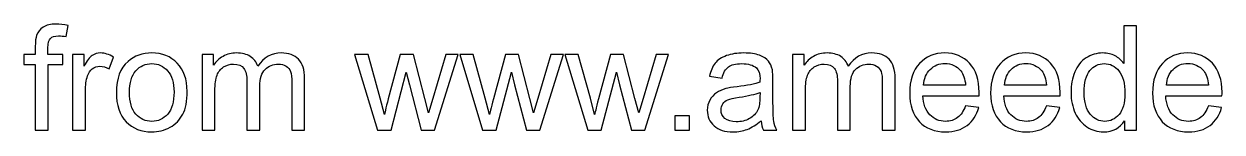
# Model space of a CAD drawing. Header units: millimetres. Extents: x -516 to 781, y -366 to 225.
# Drawn here: x 268.4 to 490.7, y -366.4 to -346.5 of the extents above; entities that cross this region are included whole.
import ezdxf

# ---------------------------------------------------------------- set-up
doc = ezdxf.new("R2010")
doc.units = ezdxf.units.MM
doc.header["$MEASUREMENT"] = 0
doc.layers.add('Layer 1', color=7, linetype='Continuous')

msp = doc.modelspace()

# ---------------------------------------------------------------- linework, layer by layer
at = {"layer": 'Layer 1', "color": 250}
for points, knots in [([(270.5384, -366.1416), (270.5384, -366.1416), (270.5384, -353.9624), (270.5384, -353.9624), (270.5384, -353.9624), (270.5384, -353.9624), (268.432, -353.9624), (268.432, -353.9624), (268.432, -353.9624), (268.432, -353.9624), (268.432, -352.1261), (268.432, -352.1261), (268.432, -352.1261), (268.432, -352.1261), (270.5384, -352.1261), (270.5384, -352.1261), (270.5384, -352.1261), (270.5384, -352.1261), (270.5384, -350.6408), (270.5384, -350.6408), (270.5384, -350.6408), (270.5384, -349.7001), (270.6194, -349.0025), (270.786, -348.5479), (270.786, -348.5479), (271.0155, -347.9358), (271.4116, -347.4362), (271.9877, -347.0536), (271.9877, -347.0536), (272.5593, -346.6711), (273.3649, -346.482), (274.4001, -346.482), (274.4001, -346.482), (275.0707, -346.482), (275.8089, -346.563), (276.619, -346.7206), (276.619, -346.7206), (276.619, -346.7206), (276.2635, -348.8), (276.2635, -348.8), (276.2635, -348.8), (275.7684, -348.7144), (275.3048, -348.6694), (274.8637, -348.6694), (274.8637, -348.6694), (274.1436, -348.6694), (273.635, -348.8225), (273.3334, -349.1285), (273.3334, -349.1285), (273.0364, -349.4346), (272.8879, -350.0062), (272.8879, -350.8433), (272.8879, -350.8433), (272.8879, -350.8433), (272.8879, -352.1261), (272.8879, -352.1261), (272.8879, -352.1261), (272.8879, -352.1261), (275.6153, -352.1261), (275.6153, -352.1261), (275.6153, -352.1261), (275.6153, -352.1261), (275.6153, -353.9624), (275.6153, -353.9624), (275.6153, -353.9624), (275.6153, -353.9624), (272.9149, -353.9624), (272.9149, -353.9624), (272.9149, -353.9624), (272.9149, -353.9624), (272.9149, -366.1416), (272.9149, -366.1416), (272.9149, -366.1416), (272.9149, -366.1416), (270.5384, -366.1416), (270.5384, -366.1416)], [0, 0, 0, 0, 0.05, 0.05, 0.05, 0.05, 0.1, 0.1, 0.1, 0.1, 0.15, 0.15, 0.15, 0.15, 0.2, 0.2, 0.2, 0.2, 0.25, 0.25, 0.25, 0.25, 0.3, 0.3, 0.3, 0.3, 0.35, 0.35, 0.35, 0.35, 0.4, 0.4, 0.4, 0.4, 0.45, 0.45, 0.45, 0.45, 0.5, 0.5, 0.5, 0.5, 0.55, 0.55, 0.55, 0.55, 0.6, 0.6, 0.6, 0.6, 0.65, 0.65, 0.65, 0.65, 0.7, 0.7, 0.7, 0.7, 0.75, 0.75, 0.75, 0.75, 0.8, 0.8, 0.8, 0.8, 0.85, 0.85, 0.85, 0.85, 0.9, 0.9, 0.9, 0.9, 1, 1, 1, 1]), ([(472.6026, -366.1416), (472.6026, -366.1416), (472.6026, -364.3638), (472.6026, -364.3638), (472.6026, -364.3638), (471.7159, -365.7455), (470.4107, -366.4387), (468.6869, -366.4387), (468.6869, -366.4387), (467.5707, -366.4387), (466.5445, -366.1326), (465.6128, -365.516), (465.6128, -365.516), (464.6766, -364.9039), (463.952, -364.0442), (463.4344, -362.946), (463.4344, -362.946), (462.9213, -361.8433), (462.6648, -360.5786), (462.6648, -359.1473), (462.6648, -359.1473), (462.6648, -357.7521), (462.8988, -356.4873), (463.3624, -355.3486), (463.3624, -355.3486), (463.8305, -354.2144), (464.5281, -353.3413), (465.4598, -352.7382), (465.4598, -352.7382), (466.3869, -352.1306), (467.4311, -351.829), (468.5788, -351.829), (468.5788, -351.829), (469.425, -351.829), (470.1766, -352.009), (470.8337, -352.3646), (470.8337, -352.3646), (471.4909, -352.7202), (472.0265, -353.1882), (472.4405, -353.7599), (472.4405, -353.7599), (472.4405, -353.7599), (472.4405, -346.8061), (472.4405, -346.8061), (472.4405, -346.8061), (472.4405, -346.8061), (474.817, -346.8061), (474.817, -346.8061), (474.817, -346.8061), (474.817, -346.8061), (474.817, -366.1416), (474.817, -366.1416), (474.817, -366.1416), (474.817, -366.1416), (472.6026, -366.1416), (472.6026, -366.1416)], [0, 0, 0, 0, 0.06666667, 0.06666667, 0.06666667, 0.06666667, 0.13333333, 0.13333333, 0.13333333, 0.13333333, 0.2, 0.2, 0.2, 0.2, 0.26666667, 0.26666667, 0.26666667, 0.26666667, 0.33333333, 0.33333333, 0.33333333, 0.33333333, 0.4, 0.4, 0.4, 0.4, 0.46666667, 0.46666667, 0.46666667, 0.46666667, 0.53333333, 0.53333333, 0.53333333, 0.53333333, 0.6, 0.6, 0.6, 0.6, 0.66666667, 0.66666667, 0.66666667, 0.66666667, 0.73333333, 0.73333333, 0.73333333, 0.73333333, 0.8, 0.8, 0.8, 0.8, 0.86666667, 0.86666667, 0.86666667, 0.86666667, 1, 1, 1, 1]), ([(277.4472, -366.1416), (277.4472, -366.1416), (277.4472, -352.1261), (277.4472, -352.1261), (277.4472, -352.1261), (277.4472, -352.1261), (279.5806, -352.1261), (279.5806, -352.1261), (279.5806, -352.1261), (279.5806, -352.1261), (279.5806, -354.2729), (279.5806, -354.2729), (279.5806, -354.2729), (280.1252, -353.2783), (280.6293, -352.6211), (281.0929, -352.3061), (281.0929, -352.3061), (281.5565, -351.9865), (282.0651, -351.829), (282.6187, -351.829), (282.6187, -351.829), (283.4198, -351.829), (284.2344, -352.081), (285.0626, -352.5806), (285.0626, -352.5806), (285.0626, -352.5806), (284.2164, -354.7725), (284.2164, -354.7725), (284.2164, -354.7725), (283.6403, -354.4485), (283.0642, -354.2864), (282.4881, -354.2864), (282.4881, -354.2864), (281.9705, -354.2864), (281.507, -354.444), (281.0974, -354.7545), (281.0974, -354.7545), (280.6878, -355.0651), (280.3953, -355.4972), (280.2197, -356.0508), (280.2197, -356.0508), (279.9542, -356.8924), (279.8236, -357.8151), (279.8236, -358.8188), (279.8236, -358.8188), (279.8236, -358.8188), (279.8236, -366.1416), (279.8236, -366.1416), (279.8236, -366.1416), (279.8236, -366.1416), (277.4472, -366.1416), (277.4472, -366.1416)], [0, 0, 0, 0, 0.07142857, 0.07142857, 0.07142857, 0.07142857, 0.14285714, 0.14285714, 0.14285714, 0.14285714, 0.21428571, 0.21428571, 0.21428571, 0.21428571, 0.28571429, 0.28571429, 0.28571429, 0.28571429, 0.35714286, 0.35714286, 0.35714286, 0.35714286, 0.42857143, 0.42857143, 0.42857143, 0.42857143, 0.5, 0.5, 0.5, 0.5, 0.57142857, 0.57142857, 0.57142857, 0.57142857, 0.64285714, 0.64285714, 0.64285714, 0.64285714, 0.71428571, 0.71428571, 0.71428571, 0.71428571, 0.78571429, 0.78571429, 0.78571429, 0.78571429, 0.85714286, 0.85714286, 0.85714286, 0.85714286, 1, 1, 1, 1]), ([(285.5757, -359.1338), (285.5757, -356.5459), (286.2958, -354.6285), (287.7406, -353.3818), (287.7406, -353.3818), (288.9423, -352.3466), (290.414, -351.829), (292.1469, -351.829), (292.1469, -351.829), (294.0687, -351.829), (295.644, -352.4591), (296.8682, -353.7193), (296.8682, -353.7193), (298.0879, -354.9751), (298.7, -356.7169), (298.7, -358.9358), (298.7, -358.9358), (298.7, -360.7361), (298.43, -362.1494), (297.8899, -363.1801), (297.8899, -363.1801), (297.3498, -364.2107), (296.5622, -365.0119), (295.527, -365.5835), (295.527, -365.5835), (294.4963, -366.1551), (293.3666, -366.4387), (292.1469, -366.4387), (292.1469, -366.4387), (290.1845, -366.4387), (288.6002, -365.813), (287.3895, -364.5573), (287.3895, -364.5573), (286.1788, -363.3016), (285.5757, -361.4923), (285.5757, -359.1338)], [0, 0, 0, 0, 0.1, 0.1, 0.1, 0.1, 0.2, 0.2, 0.2, 0.2, 0.3, 0.3, 0.3, 0.3, 0.4, 0.4, 0.4, 0.4, 0.5, 0.5, 0.5, 0.5, 0.6, 0.6, 0.6, 0.6, 0.7, 0.7, 0.7, 0.7, 0.8, 0.8, 0.8, 0.8, 1, 1, 1, 1]), ([(301.486, -366.1416), (301.486, -366.1416), (301.486, -352.1261), (301.486, -352.1261), (301.486, -352.1261), (301.486, -352.1261), (303.6194, -352.1261), (303.6194, -352.1261), (303.6194, -352.1261), (303.6194, -352.1261), (303.6194, -354.1064), (303.6194, -354.1064), (303.6194, -354.1064), (304.056, -353.4223), (304.6411, -352.8687), (305.3702, -352.4546), (305.3702, -352.4546), (306.0994, -352.036), (306.9275, -351.829), (307.8592, -351.829), (307.8592, -351.829), (308.8944, -351.829), (309.745, -352.045), (310.4066, -352.4726), (310.4066, -352.4726), (311.0683, -352.9047), (311.5363, -353.5033), (311.8064, -354.2774), (311.8064, -354.2774), (312.9226, -352.6437), (314.3674, -351.829), (316.1497, -351.829), (316.1497, -351.829), (317.5449, -351.829), (318.6206, -352.2116), (319.3678, -352.9812), (319.3678, -352.9812), (320.1194, -353.7509), (320.4975, -354.9346), (320.4975, -356.5324), (320.4975, -356.5324), (320.4975, -356.5324), (320.4975, -366.1416), (320.4975, -366.1416), (320.4975, -366.1416), (320.4975, -366.1416), (318.121, -366.1416), (318.121, -366.1416), (318.121, -366.1416), (318.121, -366.1416), (318.121, -357.32), (318.121, -357.32), (318.121, -357.32), (318.121, -356.3748), (318.04, -355.6907), (317.887, -355.2721), (317.887, -355.2721), (317.734, -354.8536), (317.4549, -354.5205), (317.0453, -354.2639), (317.0453, -354.2639), (316.6403, -354.0074), (316.1632, -353.8814), (315.6186, -353.8814), (315.6186, -353.8814), (314.6284, -353.8814), (313.8093, -354.2099), (313.1566, -354.8626), (313.1566, -354.8626), (312.504, -355.5197), (312.18, -356.5684), (312.18, -358.0086), (312.18, -358.0086), (312.18, -358.0086), (312.18, -366.1416), (312.18, -366.1416), (312.18, -366.1416), (312.18, -366.1416), (309.8035, -366.1416), (309.8035, -366.1416), (309.8035, -366.1416), (309.8035, -366.1416), (309.8035, -357.0454), (309.8035, -357.0454), (309.8035, -357.0454), (309.8035, -355.9923), (309.61, -355.2001), (309.2229, -354.6735), (309.2229, -354.6735), (308.8359, -354.1469), (308.2012, -353.8814), (307.3236, -353.8814), (307.3236, -353.8814), (306.6575, -353.8814), (306.0408, -354.0569), (305.4737, -354.408), (305.4737, -354.408), (304.9066, -354.759), (304.4971, -355.2721), (304.2405, -355.9518), (304.2405, -355.9518), (303.9885, -356.6269), (303.8625, -357.6036), (303.8625, -358.8773), (303.8625, -358.8773), (303.8625, -358.8773), (303.8625, -366.1416), (303.8625, -366.1416), (303.8625, -366.1416), (303.8625, -366.1416), (301.486, -366.1416), (301.486, -366.1416)], [0, 0, 0, 0, 0.03448276, 0.03448276, 0.03448276, 0.03448276, 0.06896552, 0.06896552, 0.06896552, 0.06896552, 0.10344828, 0.10344828, 0.10344828, 0.10344828, 0.13793103, 0.13793103, 0.13793103, 0.13793103, 0.17241379, 0.17241379, 0.17241379, 0.17241379, 0.20689655, 0.20689655, 0.20689655, 0.20689655, 0.24137931, 0.24137931, 0.24137931, 0.24137931, 0.27586207, 0.27586207, 0.27586207, 0.27586207, 0.31034483, 0.31034483, 0.31034483, 0.31034483, 0.34482759, 0.34482759, 0.34482759, 0.34482759, 0.37931034, 0.37931034, 0.37931034, 0.37931034, 0.4137931, 0.4137931, 0.4137931, 0.4137931, 0.44827586, 0.44827586, 0.44827586, 0.44827586, 0.48275862, 0.48275862, 0.48275862, 0.48275862, 0.51724138, 0.51724138, 0.51724138, 0.51724138, 0.55172414, 0.55172414, 0.55172414, 0.55172414, 0.5862069, 0.5862069, 0.5862069, 0.5862069, 0.62068966, 0.62068966, 0.62068966, 0.62068966, 0.65517241, 0.65517241, 0.65517241, 0.65517241, 0.68965517, 0.68965517, 0.68965517, 0.68965517, 0.72413793, 0.72413793, 0.72413793, 0.72413793, 0.75862069, 0.75862069, 0.75862069, 0.75862069, 0.79310345, 0.79310345, 0.79310345, 0.79310345, 0.82758621, 0.82758621, 0.82758621, 0.82758621, 0.86206897, 0.86206897, 0.86206897, 0.86206897, 0.89655172, 0.89655172, 0.89655172, 0.89655172, 0.93103448, 0.93103448, 0.93103448, 0.93103448, 1, 1, 1, 1]), ([(334.0045, -366.1416), (334.0045, -366.1416), (329.7692, -352.1261), (329.7692, -352.1261), (329.7692, -352.1261), (329.7692, -352.1261), (332.2537, -352.1261), (332.2537, -352.1261), (332.2537, -352.1261), (332.2537, -352.1261), (334.4906, -360.214), (334.4906, -360.214), (334.4906, -360.214), (334.4906, -360.214), (335.2827, -363.2251), (335.2827, -363.2251), (335.2827, -363.2251), (335.3142, -363.0765), (335.5573, -362.1134), (336.0073, -360.3355), (336.0073, -360.3355), (336.0073, -360.3355), (338.2262, -352.1261), (338.2262, -352.1261), (338.2262, -352.1261), (338.2262, -352.1261), (340.6612, -352.1261), (340.6612, -352.1261), (340.6612, -352.1261), (340.6612, -352.1261), (342.7721, -360.2635), (342.7721, -360.2635), (342.7721, -360.2635), (342.7721, -360.2635), (343.4607, -362.9325), (343.4607, -362.9325), (343.4607, -362.9325), (343.4607, -362.9325), (344.2663, -360.2275), (344.2663, -360.2275), (344.2663, -360.2275), (344.2663, -360.2275), (346.6878, -352.1261), (346.6878, -352.1261), (346.6878, -352.1261), (346.6878, -352.1261), (348.9967, -352.1261), (348.9967, -352.1261), (348.9967, -352.1261), (348.9967, -352.1261), (344.5994, -366.1416), (344.5994, -366.1416), (344.5994, -366.1416), (344.5994, -366.1416), (342.142, -366.1416), (342.142, -366.1416), (342.142, -366.1416), (342.142, -366.1416), (339.9186, -357.7566), (339.9186, -357.7566), (339.9186, -357.7566), (339.9186, -357.7566), (339.356, -355.3576), (339.356, -355.3576), (339.356, -355.3576), (339.356, -355.3576), (336.5204, -366.1416), (336.5204, -366.1416), (336.5204, -366.1416), (336.5204, -366.1416), (334.0045, -366.1416), (334.0045, -366.1416)], [0, 0, 0, 0, 0.05263158, 0.05263158, 0.05263158, 0.05263158, 0.10526316, 0.10526316, 0.10526316, 0.10526316, 0.15789474, 0.15789474, 0.15789474, 0.15789474, 0.21052632, 0.21052632, 0.21052632, 0.21052632, 0.26315789, 0.26315789, 0.26315789, 0.26315789, 0.31578947, 0.31578947, 0.31578947, 0.31578947, 0.36842105, 0.36842105, 0.36842105, 0.36842105, 0.42105263, 0.42105263, 0.42105263, 0.42105263, 0.47368421, 0.47368421, 0.47368421, 0.47368421, 0.52631579, 0.52631579, 0.52631579, 0.52631579, 0.57894737, 0.57894737, 0.57894737, 0.57894737, 0.63157895, 0.63157895, 0.63157895, 0.63157895, 0.68421053, 0.68421053, 0.68421053, 0.68421053, 0.73684211, 0.73684211, 0.73684211, 0.73684211, 0.78947368, 0.78947368, 0.78947368, 0.78947368, 0.84210526, 0.84210526, 0.84210526, 0.84210526, 0.89473684, 0.89473684, 0.89473684, 0.89473684, 1, 1, 1, 1]), ([(353.5065, -366.1416), (353.5065, -366.1416), (349.2712, -352.1261), (349.2712, -352.1261), (349.2712, -352.1261), (349.2712, -352.1261), (351.7557, -352.1261), (351.7557, -352.1261), (351.7557, -352.1261), (351.7557, -352.1261), (353.9926, -360.214), (353.9926, -360.214), (353.9926, -360.214), (353.9926, -360.214), (354.7847, -363.2251), (354.7847, -363.2251), (354.7847, -363.2251), (354.8162, -363.0765), (355.0593, -362.1134), (355.5093, -360.3355), (355.5093, -360.3355), (355.5093, -360.3355), (357.7282, -352.1261), (357.7282, -352.1261), (357.7282, -352.1261), (357.7282, -352.1261), (360.1632, -352.1261), (360.1632, -352.1261), (360.1632, -352.1261), (360.1632, -352.1261), (362.2741, -360.2635), (362.2741, -360.2635), (362.2741, -360.2635), (362.2741, -360.2635), (362.9627, -362.9325), (362.9627, -362.9325), (362.9627, -362.9325), (362.9627, -362.9325), (363.7683, -360.2275), (363.7683, -360.2275), (363.7683, -360.2275), (363.7683, -360.2275), (366.1898, -352.1261), (366.1898, -352.1261), (366.1898, -352.1261), (366.1898, -352.1261), (368.4987, -352.1261), (368.4987, -352.1261), (368.4987, -352.1261), (368.4987, -352.1261), (364.1014, -366.1416), (364.1014, -366.1416), (364.1014, -366.1416), (364.1014, -366.1416), (361.644, -366.1416), (361.644, -366.1416), (361.644, -366.1416), (361.644, -366.1416), (359.4206, -357.7566), (359.4206, -357.7566), (359.4206, -357.7566), (359.4206, -357.7566), (358.858, -355.3576), (358.858, -355.3576), (358.858, -355.3576), (358.858, -355.3576), (356.0224, -366.1416), (356.0224, -366.1416), (356.0224, -366.1416), (356.0224, -366.1416), (353.5065, -366.1416), (353.5065, -366.1416)], [0, 0, 0, 0, 0.05263158, 0.05263158, 0.05263158, 0.05263158, 0.10526316, 0.10526316, 0.10526316, 0.10526316, 0.15789474, 0.15789474, 0.15789474, 0.15789474, 0.21052632, 0.21052632, 0.21052632, 0.21052632, 0.26315789, 0.26315789, 0.26315789, 0.26315789, 0.31578947, 0.31578947, 0.31578947, 0.31578947, 0.36842105, 0.36842105, 0.36842105, 0.36842105, 0.42105263, 0.42105263, 0.42105263, 0.42105263, 0.47368421, 0.47368421, 0.47368421, 0.47368421, 0.52631579, 0.52631579, 0.52631579, 0.52631579, 0.57894737, 0.57894737, 0.57894737, 0.57894737, 0.63157895, 0.63157895, 0.63157895, 0.63157895, 0.68421053, 0.68421053, 0.68421053, 0.68421053, 0.73684211, 0.73684211, 0.73684211, 0.73684211, 0.78947368, 0.78947368, 0.78947368, 0.78947368, 0.84210526, 0.84210526, 0.84210526, 0.84210526, 0.89473684, 0.89473684, 0.89473684, 0.89473684, 1, 1, 1, 1]), ([(373.0085, -366.1416), (373.0085, -366.1416), (368.7732, -352.1261), (368.7732, -352.1261), (368.7732, -352.1261), (368.7732, -352.1261), (371.2577, -352.1261), (371.2577, -352.1261), (371.2577, -352.1261), (371.2577, -352.1261), (373.4946, -360.214), (373.4946, -360.214), (373.4946, -360.214), (373.4946, -360.214), (374.2867, -363.2251), (374.2867, -363.2251), (374.2867, -363.2251), (374.3182, -363.0765), (374.5613, -362.1134), (375.0113, -360.3355), (375.0113, -360.3355), (375.0113, -360.3355), (377.2302, -352.1261), (377.2302, -352.1261), (377.2302, -352.1261), (377.2302, -352.1261), (379.6652, -352.1261), (379.6652, -352.1261), (379.6652, -352.1261), (379.6652, -352.1261), (381.7761, -360.2635), (381.7761, -360.2635), (381.7761, -360.2635), (381.7761, -360.2635), (382.4647, -362.9325), (382.4647, -362.9325), (382.4647, -362.9325), (382.4647, -362.9325), (383.2703, -360.2275), (383.2703, -360.2275), (383.2703, -360.2275), (383.2703, -360.2275), (385.6918, -352.1261), (385.6918, -352.1261), (385.6918, -352.1261), (385.6918, -352.1261), (388.0007, -352.1261), (388.0007, -352.1261), (388.0007, -352.1261), (388.0007, -352.1261), (383.6034, -366.1416), (383.6034, -366.1416), (383.6034, -366.1416), (383.6034, -366.1416), (381.146, -366.1416), (381.146, -366.1416), (381.146, -366.1416), (381.146, -366.1416), (378.9226, -357.7566), (378.9226, -357.7566), (378.9226, -357.7566), (378.9226, -357.7566), (378.36, -355.3576), (378.36, -355.3576), (378.36, -355.3576), (378.36, -355.3576), (375.5244, -366.1416), (375.5244, -366.1416), (375.5244, -366.1416), (375.5244, -366.1416), (373.0085, -366.1416), (373.0085, -366.1416)], [0, 0, 0, 0, 0.05263158, 0.05263158, 0.05263158, 0.05263158, 0.10526316, 0.10526316, 0.10526316, 0.10526316, 0.15789474, 0.15789474, 0.15789474, 0.15789474, 0.21052632, 0.21052632, 0.21052632, 0.21052632, 0.26315789, 0.26315789, 0.26315789, 0.26315789, 0.31578947, 0.31578947, 0.31578947, 0.31578947, 0.36842105, 0.36842105, 0.36842105, 0.36842105, 0.42105263, 0.42105263, 0.42105263, 0.42105263, 0.47368421, 0.47368421, 0.47368421, 0.47368421, 0.52631579, 0.52631579, 0.52631579, 0.52631579, 0.57894737, 0.57894737, 0.57894737, 0.57894737, 0.63157895, 0.63157895, 0.63157895, 0.63157895, 0.68421053, 0.68421053, 0.68421053, 0.68421053, 0.73684211, 0.73684211, 0.73684211, 0.73684211, 0.78947368, 0.78947368, 0.78947368, 0.78947368, 0.84210526, 0.84210526, 0.84210526, 0.84210526, 0.89473684, 0.89473684, 0.89473684, 0.89473684, 1, 1, 1, 1]), ([(405.1579, -364.3863), (404.2757, -365.1379), (403.4251, -365.6645), (402.6104, -365.9751), (402.6104, -365.9751), (401.7958, -366.2856), (400.9226, -366.4387), (399.9864, -366.4387), (399.9864, -366.4387), (398.4472, -366.4387), (397.2635, -366.0651), (396.4353, -365.3134), (396.4353, -365.3134), (395.6072, -364.5663), (395.1931, -363.6076), (395.1931, -362.4419), (395.1931, -362.4419), (395.1931, -361.7578), (395.3506, -361.1322), (395.6612, -360.5651), (395.6612, -360.5651), (395.9762, -359.998), (396.3858, -359.5479), (396.8899, -359.2058), (396.8899, -359.2058), (397.3985, -358.8638), (397.9656, -358.6027), (398.6002, -358.4272), (398.6002, -358.4272), (399.0683, -358.3057), (399.7749, -358.1887), (400.7156, -358.0716), (400.7156, -358.0716), (402.6329, -357.8466), (404.0507, -357.572), (404.9553, -357.257), (404.9553, -357.257), (404.9643, -356.9329), (404.9689, -356.7259), (404.9689, -356.6404), (404.9689, -356.6404), (404.9689, -355.6772), (404.7438, -354.9976), (404.2937, -354.6015), (404.2937, -354.6015), (403.6861, -354.0659), (402.7815, -353.8004), (401.5842, -353.8004), (401.5842, -353.8004), (400.4635, -353.8004), (399.6354, -353.9984), (399.1043, -354.39), (399.1043, -354.39), (398.5687, -354.7815), (398.1771, -355.4747), (397.9206, -356.4738), (397.9206, -356.4738), (397.9206, -356.4738), (395.5981, -356.1498), (395.5981, -356.1498), (395.5981, -356.1498), (395.8097, -355.1551), (396.1563, -354.3495), (396.6423, -353.7373), (396.6423, -353.7373), (397.1284, -353.1252), (397.8306, -352.6572), (398.7487, -352.3241), (398.7487, -352.3241), (399.6624, -351.9955), (400.7291, -351.829), (401.9353, -351.829), (401.9353, -351.829), (403.1325, -351.829), (404.1092, -351.9685), (404.8608, -352.2521), (404.8608, -352.2521), (405.608, -352.5356), (406.1616, -352.8867), (406.5126, -353.3143), (406.5126, -353.3143), (406.8637, -353.7419), (407.1112, -354.2819), (407.2553, -354.9346), (407.2553, -354.9346), (407.3318, -355.3396), (407.3723, -356.0688), (407.3723, -357.1175), (407.3723, -357.1175), (407.3723, -357.1175), (407.3723, -360.268), (407.3723, -360.268), (407.3723, -360.268), (407.3723, -362.4689), (407.4218, -363.8597), (407.5208, -364.4493), (407.5208, -364.4493), (407.6153, -365.0389), (407.8134, -365.6015), (408.1014, -366.1416), (408.1014, -366.1416), (408.1014, -366.1416), (405.617, -366.1416), (405.617, -366.1416), (405.617, -366.1416), (405.3784, -365.642), (405.2254, -365.0569), (405.1579, -364.3863)], [0, 0, 0, 0, 0.03571429, 0.03571429, 0.03571429, 0.03571429, 0.07142857, 0.07142857, 0.07142857, 0.07142857, 0.10714286, 0.10714286, 0.10714286, 0.10714286, 0.14285714, 0.14285714, 0.14285714, 0.14285714, 0.17857143, 0.17857143, 0.17857143, 0.17857143, 0.21428571, 0.21428571, 0.21428571, 0.21428571, 0.25, 0.25, 0.25, 0.25, 0.28571429, 0.28571429, 0.28571429, 0.28571429, 0.32142857, 0.32142857, 0.32142857, 0.32142857, 0.35714286, 0.35714286, 0.35714286, 0.35714286, 0.39285714, 0.39285714, 0.39285714, 0.39285714, 0.42857143, 0.42857143, 0.42857143, 0.42857143, 0.46428571, 0.46428571, 0.46428571, 0.46428571, 0.5, 0.5, 0.5, 0.5, 0.53571429, 0.53571429, 0.53571429, 0.53571429, 0.57142857, 0.57142857, 0.57142857, 0.57142857, 0.60714286, 0.60714286, 0.60714286, 0.60714286, 0.64285714, 0.64285714, 0.64285714, 0.64285714, 0.67857143, 0.67857143, 0.67857143, 0.67857143, 0.71428571, 0.71428571, 0.71428571, 0.71428571, 0.75, 0.75, 0.75, 0.75, 0.78571429, 0.78571429, 0.78571429, 0.78571429, 0.82142857, 0.82142857, 0.82142857, 0.82142857, 0.85714286, 0.85714286, 0.85714286, 0.85714286, 0.89285714, 0.89285714, 0.89285714, 0.89285714, 0.92857143, 0.92857143, 0.92857143, 0.92857143, 1, 1, 1, 1]), ([(411.0224, -366.1416), (411.0224, -366.1416), (411.0224, -352.1261), (411.0224, -352.1261), (411.0224, -352.1261), (411.0224, -352.1261), (413.1558, -352.1261), (413.1558, -352.1261), (413.1558, -352.1261), (413.1558, -352.1261), (413.1558, -354.1064), (413.1558, -354.1064), (413.1558, -354.1064), (413.5924, -353.4223), (414.1775, -352.8687), (414.9066, -352.4546), (414.9066, -352.4546), (415.6358, -352.036), (416.4639, -351.829), (417.3956, -351.829), (417.3956, -351.829), (418.4308, -351.829), (419.2814, -352.045), (419.943, -352.4726), (419.943, -352.4726), (420.6047, -352.9047), (421.0727, -353.5033), (421.3428, -354.2774), (421.3428, -354.2774), (422.459, -352.6437), (423.9038, -351.829), (425.6861, -351.829), (425.6861, -351.829), (427.0813, -351.829), (428.157, -352.2116), (428.9042, -352.9812), (428.9042, -352.9812), (429.6558, -353.7509), (430.0339, -354.9346), (430.0339, -356.5324), (430.0339, -356.5324), (430.0339, -356.5324), (430.0339, -366.1416), (430.0339, -366.1416), (430.0339, -366.1416), (430.0339, -366.1416), (427.6574, -366.1416), (427.6574, -366.1416), (427.6574, -366.1416), (427.6574, -366.1416), (427.6574, -357.32), (427.6574, -357.32), (427.6574, -357.32), (427.6574, -356.3748), (427.5764, -355.6907), (427.4234, -355.2721), (427.4234, -355.2721), (427.2704, -354.8536), (426.9913, -354.5205), (426.5817, -354.2639), (426.5817, -354.2639), (426.1767, -354.0074), (425.6996, -353.8814), (425.155, -353.8814), (425.155, -353.8814), (424.1648, -353.8814), (423.3457, -354.2099), (422.693, -354.8626), (422.693, -354.8626), (422.0404, -355.5197), (421.7164, -356.5684), (421.7164, -358.0086), (421.7164, -358.0086), (421.7164, -358.0086), (421.7164, -366.1416), (421.7164, -366.1416), (421.7164, -366.1416), (421.7164, -366.1416), (419.3399, -366.1416), (419.3399, -366.1416), (419.3399, -366.1416), (419.3399, -366.1416), (419.3399, -357.0454), (419.3399, -357.0454), (419.3399, -357.0454), (419.3399, -355.9923), (419.1464, -355.2001), (418.7593, -354.6735), (418.7593, -354.6735), (418.3723, -354.1469), (417.7376, -353.8814), (416.86, -353.8814), (416.86, -353.8814), (416.1939, -353.8814), (415.5772, -354.0569), (415.0101, -354.408), (415.0101, -354.408), (414.443, -354.759), (414.0335, -355.2721), (413.7769, -355.9518), (413.7769, -355.9518), (413.5249, -356.6269), (413.3989, -357.6036), (413.3989, -358.8773), (413.3989, -358.8773), (413.3989, -358.8773), (413.3989, -366.1416), (413.3989, -366.1416), (413.3989, -366.1416), (413.3989, -366.1416), (411.0224, -366.1416), (411.0224, -366.1416)], [0, 0, 0, 0, 0.03448276, 0.03448276, 0.03448276, 0.03448276, 0.06896552, 0.06896552, 0.06896552, 0.06896552, 0.10344828, 0.10344828, 0.10344828, 0.10344828, 0.13793103, 0.13793103, 0.13793103, 0.13793103, 0.17241379, 0.17241379, 0.17241379, 0.17241379, 0.20689655, 0.20689655, 0.20689655, 0.20689655, 0.24137931, 0.24137931, 0.24137931, 0.24137931, 0.27586207, 0.27586207, 0.27586207, 0.27586207, 0.31034483, 0.31034483, 0.31034483, 0.31034483, 0.34482759, 0.34482759, 0.34482759, 0.34482759, 0.37931034, 0.37931034, 0.37931034, 0.37931034, 0.4137931, 0.4137931, 0.4137931, 0.4137931, 0.44827586, 0.44827586, 0.44827586, 0.44827586, 0.48275862, 0.48275862, 0.48275862, 0.48275862, 0.51724138, 0.51724138, 0.51724138, 0.51724138, 0.55172414, 0.55172414, 0.55172414, 0.55172414, 0.5862069, 0.5862069, 0.5862069, 0.5862069, 0.62068966, 0.62068966, 0.62068966, 0.62068966, 0.65517241, 0.65517241, 0.65517241, 0.65517241, 0.68965517, 0.68965517, 0.68965517, 0.68965517, 0.72413793, 0.72413793, 0.72413793, 0.72413793, 0.75862069, 0.75862069, 0.75862069, 0.75862069, 0.79310345, 0.79310345, 0.79310345, 0.79310345, 0.82758621, 0.82758621, 0.82758621, 0.82758621, 0.86206897, 0.86206897, 0.86206897, 0.86206897, 0.89655172, 0.89655172, 0.89655172, 0.89655172, 0.93103448, 0.93103448, 0.93103448, 0.93103448, 1, 1, 1, 1]), ([(443.0773, -361.6048), (443.0773, -361.6048), (445.5347, -361.9288), (445.5347, -361.9288), (445.5347, -361.9288), (445.1521, -363.3556), (444.4365, -364.4673), (443.3923, -365.2549), (443.3923, -365.2549), (442.3481, -366.0426), (441.0159, -366.4387), (439.3911, -366.4387), (439.3911, -366.4387), (437.3477, -366.4387), (435.7274, -365.8085), (434.5302, -364.5483), (434.5302, -364.5483), (433.333, -363.2926), (432.7344, -361.5238), (432.7344, -359.2508), (432.7344, -359.2508), (432.7344, -356.9014), (433.3375, -355.0741), (434.5482, -353.7779), (434.5482, -353.7779), (435.7589, -352.4771), (437.3297, -351.829), (439.2606, -351.829), (439.2606, -351.829), (441.1284, -351.829), (442.6542, -352.4636), (443.8379, -353.7373), (443.8379, -353.7373), (445.0216, -355.0111), (445.6157, -356.8024), (445.6157, -359.1113), (445.6157, -359.1113), (445.6157, -359.2508), (445.6112, -359.4624), (445.6022, -359.7414), (445.6022, -359.7414), (445.6022, -359.7414), (435.1648, -359.7414), (435.1648, -359.7414), (435.1648, -359.7414), (435.2548, -361.2762), (435.6869, -362.4554), (436.4701, -363.2701), (436.4701, -363.2701), (437.2487, -364.0847), (438.2254, -364.4943), (439.3911, -364.4943), (439.3911, -364.4943), (440.2597, -364.4943), (441.0024, -364.2648), (441.6145, -363.8057), (441.6145, -363.8057), (442.2311, -363.3466), (442.7172, -362.613), (443.0773, -361.6048)], [0, 0, 0, 0, 0.0625, 0.0625, 0.0625, 0.0625, 0.125, 0.125, 0.125, 0.125, 0.1875, 0.1875, 0.1875, 0.1875, 0.25, 0.25, 0.25, 0.25, 0.3125, 0.3125, 0.3125, 0.3125, 0.375, 0.375, 0.375, 0.375, 0.4375, 0.4375, 0.4375, 0.4375, 0.5, 0.5, 0.5, 0.5, 0.5625, 0.5625, 0.5625, 0.5625, 0.625, 0.625, 0.625, 0.625, 0.6875, 0.6875, 0.6875, 0.6875, 0.75, 0.75, 0.75, 0.75, 0.8125, 0.8125, 0.8125, 0.8125, 0.875, 0.875, 0.875, 0.875, 1, 1, 1, 1]), ([(458.0965, -361.6048), (458.0965, -361.6048), (460.5539, -361.9288), (460.5539, -361.9288), (460.5539, -361.9288), (460.1713, -363.3556), (459.4557, -364.4673), (458.4115, -365.2549), (458.4115, -365.2549), (457.3673, -366.0426), (456.0351, -366.4387), (454.4103, -366.4387), (454.4103, -366.4387), (452.3669, -366.4387), (450.7466, -365.8085), (449.5494, -364.5483), (449.5494, -364.5483), (448.3522, -363.2926), (447.7536, -361.5238), (447.7536, -359.2508), (447.7536, -359.2508), (447.7536, -356.9014), (448.3567, -355.0741), (449.5674, -353.7779), (449.5674, -353.7779), (450.7781, -352.4771), (452.3489, -351.829), (454.2798, -351.829), (454.2798, -351.829), (456.1476, -351.829), (457.6734, -352.4636), (458.8571, -353.7373), (458.8571, -353.7373), (460.0408, -355.0111), (460.6349, -356.8024), (460.6349, -359.1113), (460.6349, -359.1113), (460.6349, -359.2508), (460.6304, -359.4624), (460.6214, -359.7414), (460.6214, -359.7414), (460.6214, -359.7414), (450.184, -359.7414), (450.184, -359.7414), (450.184, -359.7414), (450.274, -361.2762), (450.7061, -362.4554), (451.4893, -363.2701), (451.4893, -363.2701), (452.2679, -364.0847), (453.2446, -364.4943), (454.4103, -364.4943), (454.4103, -364.4943), (455.2789, -364.4943), (456.0216, -364.2648), (456.6337, -363.8057), (456.6337, -363.8057), (457.2503, -363.3466), (457.7364, -362.613), (458.0965, -361.6048)], [0, 0, 0, 0, 0.0625, 0.0625, 0.0625, 0.0625, 0.125, 0.125, 0.125, 0.125, 0.1875, 0.1875, 0.1875, 0.1875, 0.25, 0.25, 0.25, 0.25, 0.3125, 0.3125, 0.3125, 0.3125, 0.375, 0.375, 0.375, 0.375, 0.4375, 0.4375, 0.4375, 0.4375, 0.5, 0.5, 0.5, 0.5, 0.5625, 0.5625, 0.5625, 0.5625, 0.625, 0.625, 0.625, 0.625, 0.6875, 0.6875, 0.6875, 0.6875, 0.75, 0.75, 0.75, 0.75, 0.8125, 0.8125, 0.8125, 0.8125, 0.875, 0.875, 0.875, 0.875, 1, 1, 1, 1]), ([(488.1349, -361.6048), (488.1349, -361.6048), (490.5923, -361.9288), (490.5923, -361.9288), (490.5923, -361.9288), (490.2097, -363.3556), (489.4941, -364.4673), (488.4499, -365.2549), (488.4499, -365.2549), (487.4057, -366.0426), (486.0735, -366.4387), (484.4487, -366.4387), (484.4487, -366.4387), (482.4053, -366.4387), (480.785, -365.8085), (479.5878, -364.5483), (479.5878, -364.5483), (478.3906, -363.2926), (477.792, -361.5238), (477.792, -359.2508), (477.792, -359.2508), (477.792, -356.9014), (478.3951, -355.0741), (479.6058, -353.7779), (479.6058, -353.7779), (480.8165, -352.4771), (482.3873, -351.829), (484.3182, -351.829), (484.3182, -351.829), (486.186, -351.829), (487.7118, -352.4636), (488.8955, -353.7373), (488.8955, -353.7373), (490.0792, -355.0111), (490.6733, -356.8024), (490.6733, -359.1113), (490.6733, -359.1113), (490.6733, -359.2508), (490.6688, -359.4624), (490.6598, -359.7414), (490.6598, -359.7414), (490.6598, -359.7414), (480.2224, -359.7414), (480.2224, -359.7414), (480.2224, -359.7414), (480.3124, -361.2762), (480.7445, -362.4554), (481.5277, -363.2701), (481.5277, -363.2701), (482.3063, -364.0847), (483.283, -364.4943), (484.4487, -364.4943), (484.4487, -364.4943), (485.3173, -364.4943), (486.06, -364.2648), (486.6721, -363.8057), (486.6721, -363.8057), (487.2887, -363.3466), (487.7748, -362.613), (488.1349, -361.6048)], [0, 0, 0, 0, 0.0625, 0.0625, 0.0625, 0.0625, 0.125, 0.125, 0.125, 0.125, 0.1875, 0.1875, 0.1875, 0.1875, 0.25, 0.25, 0.25, 0.25, 0.3125, 0.3125, 0.3125, 0.3125, 0.375, 0.375, 0.375, 0.375, 0.4375, 0.4375, 0.4375, 0.4375, 0.5, 0.5, 0.5, 0.5, 0.5625, 0.5625, 0.5625, 0.5625, 0.625, 0.625, 0.625, 0.625, 0.6875, 0.6875, 0.6875, 0.6875, 0.75, 0.75, 0.75, 0.75, 0.8125, 0.8125, 0.8125, 0.8125, 0.875, 0.875, 0.875, 0.875, 1, 1, 1, 1]), ([(288.0061, -359.1383), (288.0061, -360.9297), (288.3977, -362.2709), (289.1808, -363.1576), (289.1808, -363.1576), (289.9685, -364.0487), (290.9541, -364.4943), (292.1469, -364.4943), (292.1469, -364.4943), (293.3261, -364.4943), (294.3072, -364.0487), (295.0949, -363.1531), (295.0949, -363.1531), (295.878, -362.2574), (296.2696, -360.8936), (296.2696, -359.0618), (296.2696, -359.0618), (296.2696, -357.3335), (295.8735, -356.0238), (295.0859, -355.1371), (295.0859, -355.1371), (294.2982, -354.2459), (293.3171, -353.8004), (292.1469, -353.8004), (292.1469, -353.8004), (290.9541, -353.8004), (289.9685, -354.2414), (289.1808, -355.1281), (289.1808, -355.1281), (288.3977, -356.0148), (288.0061, -357.3515), (288.0061, -359.1383)], [0, 0, 0, 0, 0.11111111, 0.11111111, 0.11111111, 0.11111111, 0.22222222, 0.22222222, 0.22222222, 0.22222222, 0.33333333, 0.33333333, 0.33333333, 0.33333333, 0.44444444, 0.44444444, 0.44444444, 0.44444444, 0.55555556, 0.55555556, 0.55555556, 0.55555556, 0.66666667, 0.66666667, 0.66666667, 0.66666667, 0.77777778, 0.77777778, 0.77777778, 0.77777778, 1, 1, 1, 1]), ([(435.2998, -357.7971), (435.2998, -357.7971), (443.1043, -357.7971), (443.1043, -357.7971), (443.1043, -357.7971), (443.0007, -356.6179), (442.6992, -355.7357), (442.2086, -355.1461), (442.2086, -355.1461), (441.457, -354.2324), (440.4758, -353.7734), (439.2741, -353.7734), (439.2741, -353.7734), (438.1849, -353.7734), (437.2712, -354.1379), (436.5286, -354.8671), (436.5286, -354.8671), (435.7904, -355.5962), (435.3809, -356.5729), (435.2998, -357.7971)], [0, 0, 0, 0, 0.16666667, 0.16666667, 0.16666667, 0.16666667, 0.33333333, 0.33333333, 0.33333333, 0.33333333, 0.5, 0.5, 0.5, 0.5, 0.66666667, 0.66666667, 0.66666667, 0.66666667, 1, 1, 1, 1]), ([(450.319, -357.7971), (450.319, -357.7971), (458.1235, -357.7971), (458.1235, -357.7971), (458.1235, -357.7971), (458.0199, -356.6179), (457.7184, -355.7357), (457.2278, -355.1461), (457.2278, -355.1461), (456.4762, -354.2324), (455.495, -353.7734), (454.2933, -353.7734), (454.2933, -353.7734), (453.2041, -353.7734), (452.2904, -354.1379), (451.5478, -354.8671), (451.5478, -354.8671), (450.8096, -355.5962), (450.4001, -356.5729), (450.319, -357.7971)], [0, 0, 0, 0, 0.16666667, 0.16666667, 0.16666667, 0.16666667, 0.33333333, 0.33333333, 0.33333333, 0.33333333, 0.5, 0.5, 0.5, 0.5, 0.66666667, 0.66666667, 0.66666667, 0.66666667, 1, 1, 1, 1]), ([(465.0952, -359.1518), (465.0952, -360.9432), (465.4733, -362.2799), (466.2339, -363.1666), (466.2339, -363.1666), (466.99, -364.0532), (467.8857, -364.4943), (468.9164, -364.4943), (468.9164, -364.4943), (469.9561, -364.4943), (470.8382, -364.0712), (471.5674, -363.2251), (471.5674, -363.2251), (472.292, -362.3789), (472.6566, -361.0872), (472.6566, -359.3499), (472.6566, -359.3499), (472.6566, -357.4415), (472.2875, -356.0373), (471.5449, -355.1416), (471.5449, -355.1416), (470.8067, -354.2459), (469.8931, -353.8004), (468.8084, -353.8004), (468.8084, -353.8004), (467.7507, -353.8004), (466.8685, -354.2279), (466.1574, -355.0876), (466.1574, -355.0876), (465.4508, -355.9473), (465.0952, -357.302), (465.0952, -359.1518)], [0, 0, 0, 0, 0.11111111, 0.11111111, 0.11111111, 0.11111111, 0.22222222, 0.22222222, 0.22222222, 0.22222222, 0.33333333, 0.33333333, 0.33333333, 0.33333333, 0.44444444, 0.44444444, 0.44444444, 0.44444444, 0.55555556, 0.55555556, 0.55555556, 0.55555556, 0.66666667, 0.66666667, 0.66666667, 0.66666667, 0.77777778, 0.77777778, 0.77777778, 0.77777778, 1, 1, 1, 1]), ([(480.3574, -357.7971), (480.3574, -357.7971), (488.1619, -357.7971), (488.1619, -357.7971), (488.1619, -357.7971), (488.0583, -356.6179), (487.7568, -355.7357), (487.2662, -355.1461), (487.2662, -355.1461), (486.5146, -354.2324), (485.5334, -353.7734), (484.3317, -353.7734), (484.3317, -353.7734), (483.2425, -353.7734), (482.3288, -354.1379), (481.5862, -354.8671), (481.5862, -354.8671), (480.848, -355.5962), (480.4385, -356.5729), (480.3574, -357.7971)], [0, 0, 0, 0, 0.16666667, 0.16666667, 0.16666667, 0.16666667, 0.33333333, 0.33333333, 0.33333333, 0.33333333, 0.5, 0.5, 0.5, 0.5, 0.66666667, 0.66666667, 0.66666667, 0.66666667, 1, 1, 1, 1]), ([(404.9689, -359.1203), (404.1047, -359.4714), (402.8085, -359.7684), (401.0801, -360.0115), (401.0801, -360.0115), (400.099, -360.151), (399.4058, -360.3085), (399.0008, -360.4841), (399.0008, -360.4841), (398.5957, -360.6596), (398.2851, -360.9162), (398.0646, -361.2492), (398.0646, -361.2492), (397.8441, -361.5868), (397.7315, -361.9603), (397.7315, -362.3744), (397.7315, -362.3744), (397.7315, -363), (397.9701, -363.5266), (398.4517, -363.9452), (398.4517, -363.9452), (398.9333, -364.3638), (399.6354, -364.5753), (400.558, -364.5753), (400.558, -364.5753), (401.4717, -364.5753), (402.2864, -364.3773), (403.002, -363.9767), (403.002, -363.9767), (403.7131, -363.5806), (404.2397, -363.036), (404.5728, -362.3474), (404.5728, -362.3474), (404.8293, -361.8118), (404.9553, -361.0242), (404.9553, -359.9845), (404.9553, -359.9845), (404.9553, -359.9845), (404.9689, -359.1203), (404.9689, -359.1203)], [0, 0, 0, 0, 0.09090909, 0.09090909, 0.09090909, 0.09090909, 0.18181818, 0.18181818, 0.18181818, 0.18181818, 0.27272727, 0.27272727, 0.27272727, 0.27272727, 0.36363636, 0.36363636, 0.36363636, 0.36363636, 0.45454545, 0.45454545, 0.45454545, 0.45454545, 0.54545455, 0.54545455, 0.54545455, 0.54545455, 0.63636364, 0.63636364, 0.63636364, 0.63636364, 0.72727273, 0.72727273, 0.72727273, 0.72727273, 0.81818182, 0.81818182, 0.81818182, 0.81818182, 1, 1, 1, 1]), ([(389.1754, -366.1416), (389.1754, -366.1416), (389.1754, -363.4411), (389.1754, -363.4411), (389.1754, -363.4411), (389.1754, -363.4411), (391.8759, -363.4411), (391.8759, -363.4411), (391.8759, -363.4411), (391.8759, -363.4411), (391.8759, -366.1416), (391.8759, -366.1416), (391.8759, -366.1416), (391.8759, -366.1416), (389.1754, -366.1416), (389.1754, -366.1416)], [0, 0, 0, 0, 0.2, 0.2, 0.2, 0.2, 0.4, 0.4, 0.4, 0.4, 0.6, 0.6, 0.6, 0.6, 1, 1, 1, 1])]:
    msp.add_open_spline(points, degree=3, knots=knots, dxfattribs=at)

doc.saveas('drawing.dxf')
